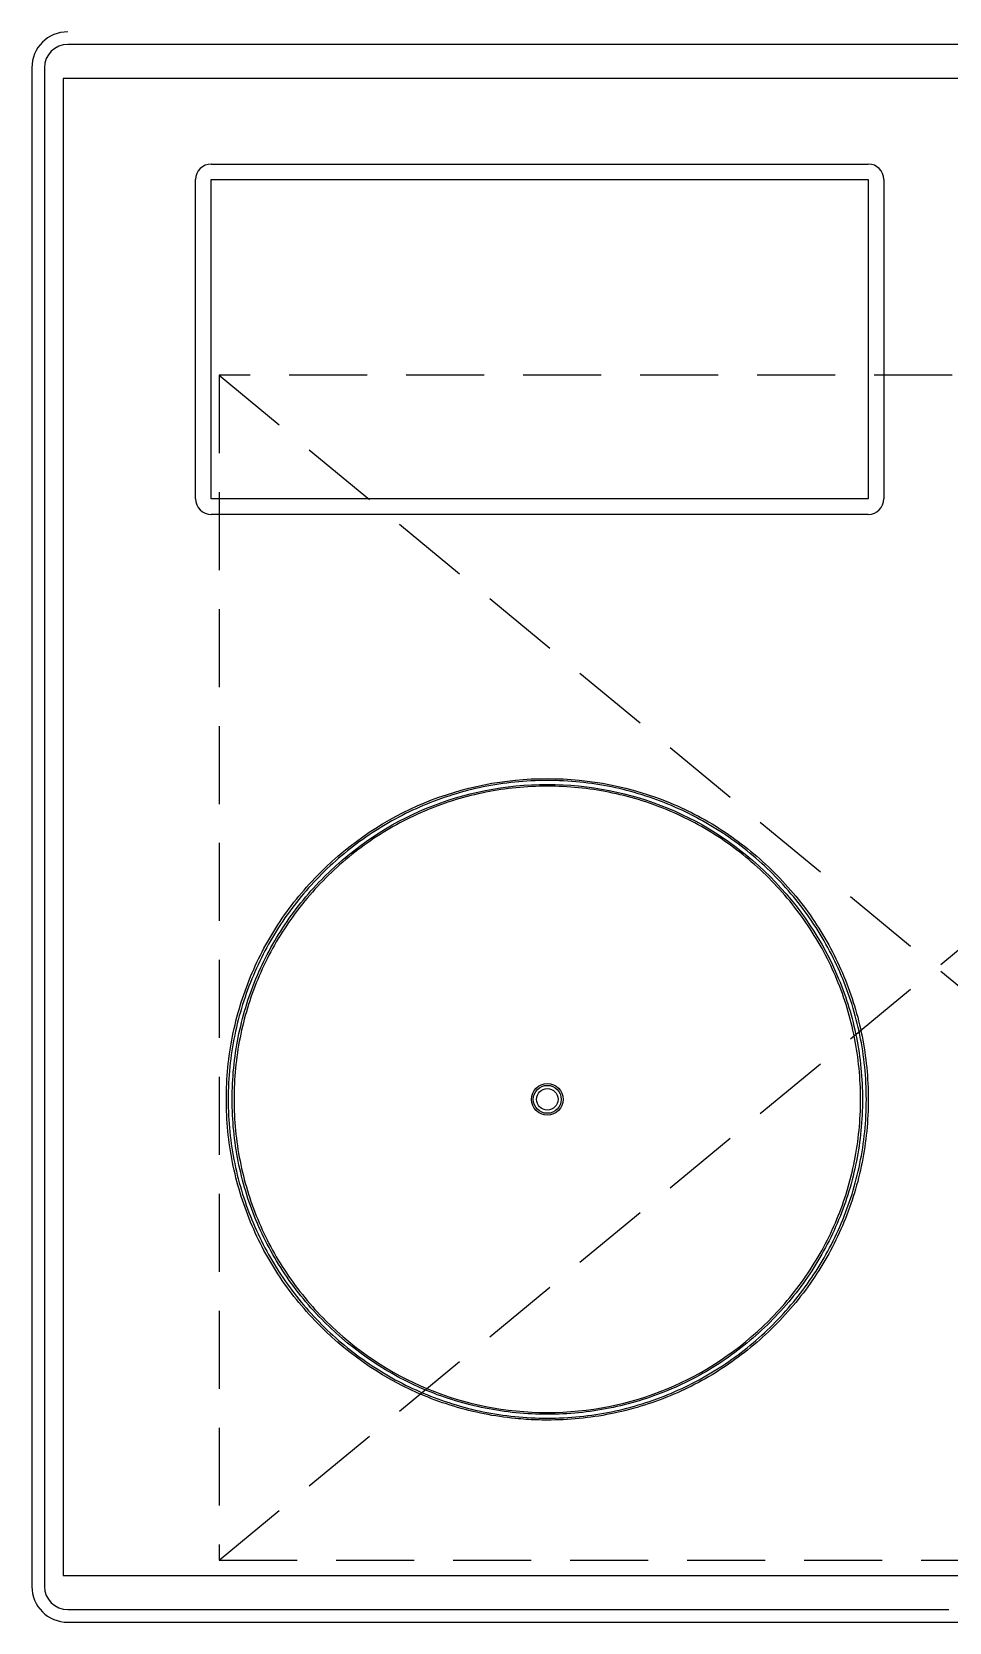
# Model space of a CAD drawing. Header units: millimetres. Extents: x -33000 to 294000, y 0 to 42408.
# Drawn here: x 50896 to 51190, y 12560 to 13070 of the extents above; entities that cross this region are included whole.
import ezdxf

# ---------------------------------------------------------------- set-up
doc = ezdxf.new("R2010")
doc.units = ezdxf.units.MM
doc.header["$LTSCALE"] = 50
doc.linetypes.add('( Hidden )', pattern=[0.375, 0.25, -0.125])
doc.layers.add('arch', color=8, linetype='Continuous')

msp = doc.modelspace()

# ---------------------------------------------------------------- linework, layer by layer
at = {"layer": 'arch'}
for p, q in [((51464.71, 13065.55), (50907.71, 13065.55)), ((50896.21, 13058.1), (50896.21, 12571.1)), ((50900.27, 13058.1), (50900.27, 12571.1)), ((50907.71, 12563.66), (51190.06, 12563.66)), ((50907.71, 12559.6), (51464.71, 12559.6))]:
    msp.add_line(p, q, dxfattribs=at)
at = {"layer": 'arch', "linetype": '( Hidden )', "ltscale": 50}
for p, q in [((51466.21, 13054.6), (50906.21, 13054.6)), ((50906.21, 13054.6), (50906.21, 12574.6)), ((50906.21, 12574.6), (51466.21, 12574.6))]:
    msp.add_line(p, q, dxfattribs=at)
at = {"layer": 'arch', "ltscale": 100}
for p, q in [((50953.71, 13027.2), (51164.28, 13027.2)), ((50948.71, 12919.84), (50948.71, 13022.2)), ((50953.71, 12919.84), (50953.71, 13022.2)), ((50953.71, 13022.2), (51164.28, 13022.2)), ((51164.28, 13022.2), (51164.28, 12919.84)), ((51169.28, 13022.2), (51169.28, 12919.84)), ((51164.28, 12919.84), (50953.71, 12919.84)), ((51164.28, 12914.84), (50953.71, 12914.84))]:
    msp.add_line(p, q, dxfattribs=at)
at = {"layer": 'arch', "linetype": '( Hidden )', "ltscale": 2}
for p, q in [((51416.21, 12959.48), (50956.21, 12959.48)), ((50956.21, 12959.48), (50956.21, 12579.48)), ((50956.21, 12579.48), (51416.21, 12959.48)), ((50956.21, 12959.48), (51416.21, 12579.48)), ((50956.21, 12579.48), (51416.21, 12579.48))]:
    msp.add_line(p, q, dxfattribs=at)
at = {"layer": 'arch'}
for radius in [5.05, 4.48, 3.46]:
    msp.add_circle((51061.41, 12727.27, 0), radius, dxfattribs=at)
for centre, radius, start, end in [((50907.71, 13058.1), 11.5, 90, 180), ((50907.71, 13058.1), 7.44, 90, 180), ((50907.71, 12571.1), 11.5, 180, 270), ((50907.71, 12571.1), 7.44, 180, 270)]:
    msp.add_arc(centre, radius, start, end, dxfattribs=at)
at = {"layer": 'arch', "ltscale": 100}
for centre, start, end in [((50953.71, 13022.2), 90, 180), ((51164.28, 13022.2), 0, 90), ((50953.71, 12919.84), 180, 270), ((51164.28, 12919.84), 270, 0)]:
    msp.add_arc(centre, 5, start, end, dxfattribs=at)
at = {"layer": 'arch'}
for points, knots in [([(51061.41, 12829.53, 0), (51057.91, 12829.53, 0), (51050.91, 12829.17, 0), (51037.39, 12827.09, 0), (51021.34, 12822.06, 0), (51003.9, 12812.55, 0), (50988.69, 12799.99, 0), (50976.13, 12784.78, 0), (50966.62, 12767.34, 0), (50961.59, 12751.29, 0), (50959.51, 12737.78, 0), (50958.97, 12727.27, 0), (50959.51, 12716.77, 0), (50961.59, 12703.26, 0), (50966.62, 12687.2, 0), (50976.13, 12669.77, 0), (50988.69, 12654.56, 0), (51003.9, 12641.99, 0), (51021.34, 12632.49, 0), (51037.39, 12627.46, 0), (51050.91, 12625.37, 0), (51057.91, 12625.02, 0), (51061.41, 12625.02, 0)], [0, 0, 0, 0, 0.03125, 0.0625, 0.125, 0.1875, 0.25, 0.3125, 0.375, 0.4375, 0.46875, 0.5, 0.53125, 0.5625, 0.625, 0.6875, 0.75, 0.8125, 0.875, 0.9375, 0.96875, 1, 1, 1, 1]), ([(51132.4, 12798.27, 0), (51127.66, 12803.01, 0), (51117.4, 12811.43, 0), (51100.1, 12820.68, 0), (51084.45, 12825.42, 0), (51071.42, 12827.35, 0), (51061.41, 12827.84, 0), (51051.39, 12827.35, 0), (51038.37, 12825.42, 0), (51022.72, 12820.68, 0), (51005.42, 12811.43, 0), (50995.15, 12803.01, 0), (50990.41, 12798.27, 0)], [0, 0, 0, 0, 0.124999, 0.249998, 0.374998, 0.437497, 0.499997, 0.562497, 0.624998, 0.749998, 0.874999, 1, 1, 1, 1]), ([(51061.41, 12830.13, 0), (51075.14, 12830.13, 0), (51095.13, 12826.12, 0), (51115.82, 12815.06, 0), (51126.65, 12807.02, 0), (51134.26, 12800.12, 0), (51141.16, 12792.52, 0), (51149.19, 12781.68, 0), (51157.1, 12766.91, 0), (51161.96, 12750.88, 0), (51163.93, 12737.53, 0), (51164.43, 12727.27, 0), (51163.93, 12717.02, 0), (51161.96, 12703.67, 0), (51157.1, 12687.64, 0), (51149.19, 12672.87, 0), (51141.16, 12662.03, 0), (51134.26, 12654.42, 0), (51126.65, 12647.53, 0), (51115.82, 12639.49, 0), (51101.04, 12631.59, 0), (51085.01, 12626.73, 0), (51071.67, 12624.75, 0), (51063.69, 12624.36, 0), (51059.13, 12624.44, 0), (51057.99, 12624.47, 0)], [0, 0, 0, 0, 0.123711, 0.185567, 0.216495, 0.247423, 0.27835, 0.309278, 0.371134, 0.43299, 0.463917, 0.494845, 0.525773, 0.556701, 0.618557, 0.680412, 0.71134, 0.742268, 0.773196, 0.804124, 0.865979, 0.927835, 0.958763, 0.989691, 1, 1, 1, 1]), ([(51061.41, 12625.02, 0), (51064.91, 12625.02, 0), (51071.91, 12625.37, 0), (51085.43, 12627.46, 0), (51101.48, 12632.49, 0), (51118.91, 12641.99, 0), (51134.12, 12654.56, 0), (51146.69, 12669.77, 0), (51156.2, 12687.2, 0), (51161.23, 12703.26, 0), (51163.31, 12716.77, 0), (51163.84, 12727.27, 0), (51163.31, 12737.78, 0), (51161.23, 12751.29, 0), (51156.2, 12767.34, 0), (51146.69, 12784.78, 0), (51134.12, 12799.99, 0), (51118.91, 12812.55, 0), (51101.48, 12822.06, 0), (51085.43, 12827.09, 0), (51071.91, 12829.17, 0), (51064.91, 12829.53, 0), (51061.41, 12829.53, 0)], [0, 0, 0, 0, 0.03125, 0.0625, 0.125, 0.1875, 0.25, 0.3125, 0.375, 0.4375, 0.46875, 0.5, 0.53125, 0.5625, 0.625, 0.6875, 0.75, 0.8125, 0.875, 0.9375, 0.96875, 1, 1, 1, 1]), ([(50988.68, 12654.54, 0), (50983.82, 12659.4, 0), (50975.2, 12669.91, 0), (50965.72, 12687.64, 0), (50960.86, 12703.67, 0), (50958.88, 12717.02, 0), (50958.38, 12727.27, 0), (50958.88, 12737.53, 0), (50960.86, 12750.88, 0), (50965.72, 12766.91, 0), (50975.2, 12784.63, 0), (50983.82, 12795.15, 0), (50988.68, 12800.01, 0)], [0, 0, 0, 0, 0.125, 0.25, 0.375, 0.4375, 0.5, 0.5625, 0.625, 0.75, 0.875, 1, 1, 1, 1]), ([(50989.99, 12655.86, 0), (50985.22, 12660.63, 0), (50976.75, 12670.95, 0), (50967.45, 12688.35, 0), (50962.68, 12704.1, 0), (50960.74, 12717.2, 0), (50960.24, 12727.27, 0), (50960.74, 12737.35, 0), (50962.68, 12750.45, 0), (50967.45, 12766.2, 0), (50976.75, 12783.6, 0), (50985.22, 12793.92, 0), (50989.99, 12798.69, 0)], [0, 0, 0, 0, 0.124998, 0.249995, 0.374993, 0.437492, 0.49999, 0.562492, 0.624993, 0.749995, 0.874998, 1, 1, 1, 1]), ([(50990.41, 12798.27, 0), (50985.67, 12793.53, 0), (50977.25, 12783.27, 0), (50968, 12765.96, 0), (50963.26, 12750.31, 0), (50961.33, 12737.29, 0), (50960.84, 12727.27, 0), (50961.33, 12717.26, 0), (50963.26, 12704.24, 0), (50968, 12688.58, 0), (50977.25, 12671.28, 0), (50985.67, 12661.02, 0), (50990.41, 12656.28, 0)], [0, 0, 0, 0, 0.125002, 0.250004, 0.375006, 0.437507, 0.500008, 0.562507, 0.625006, 0.750004, 0.875002, 1, 1, 1, 1]), ([(51132.83, 12798.69, 0), (51142.36, 12789.15, 0), (51153.46, 12772.49, 0), (51160.14, 12750.45, 0), (51162.08, 12737.35, 0), (51162.57, 12727.27, 0), (51162.08, 12717.2, 0), (51160.14, 12704.1, 0), (51155.37, 12688.36, 0), (51147.61, 12673.85, 0), (51139.72, 12663.21, 0), (51132.94, 12655.74, 0), (51125.47, 12648.97, 0), (51114.83, 12641.07, 0), (51100.33, 12633.32, 0), (51084.58, 12628.54, 0), (51071.48, 12626.6, 0), (51061.41, 12626.11, 0), (51051.33, 12626.6, 0), (51038.23, 12628.54, 0), (51016.19, 12635.23, 0), (50999.53, 12646.32, 0), (50989.99, 12655.86, 0)], [0, 0, 0, 0, 0.125004, 0.187506, 0.218758, 0.250009, 0.281259, 0.312508, 0.375008, 0.437508, 0.468758, 0.500008, 0.531257, 0.562506, 0.625005, 0.687504, 0.718753, 0.750002, 0.781252, 0.812502, 0.875001, 1, 1, 1, 1]), ([(51132.4, 12656.28, 0), (51137.14, 12661.02, 0), (51145.56, 12671.28, 0), (51154.81, 12688.58, 0), (51159.56, 12704.24, 0), (51161.48, 12717.26, 0), (51161.97, 12727.27, 0), (51161.48, 12737.29, 0), (51159.56, 12750.31, 0), (51154.81, 12765.96, 0), (51145.56, 12783.27, 0), (51137.14, 12793.53, 0), (51132.4, 12798.27, 0)], [0, 0, 0, 0, 0.124998, 0.249995, 0.374993, 0.437492, 0.49999, 0.562492, 0.624993, 0.749995, 0.874998, 1, 1, 1, 1]), ([(51057.99, 12624.47, 0), (51055.71, 12624.55, 0), (51050.04, 12624.92, 0), (51037.8, 12626.73, 0), (51015.36, 12633.53, 0), (50998.39, 12644.83, 0), (50988.68, 12654.54, 0)], [0, 0, 0, 0, 0.086957, 0.217391, 0.478261, 1, 1, 1, 1])]:
    msp.add_open_spline(points, degree=3, knots=knots, dxfattribs=at)
for points in [[(50988.68, 12800.01, 0), (51008.1, 12819.43, 0), (51033.93, 12830.13, 0), (51061.41, 12830.13, 0)], [(50989.99, 12798.69, 0), (51009.07, 12817.77, 0), (51034.43, 12828.27, 0), (51061.41, 12828.27, 0)], [(51061.41, 12828.27, 0), (51088.39, 12828.27, 0), (51113.75, 12817.77, 0), (51132.83, 12798.69, 0)], [(50990.41, 12656.28, 0), (51009.38, 12637.32, 0), (51034.59, 12626.87, 0), (51061.41, 12626.87, 0)], [(51061.41, 12626.87, 0), (51088.23, 12626.87, 0), (51113.44, 12637.32, 0), (51132.4, 12656.28, 0)]]:
    msp.add_open_spline(points, degree=3, dxfattribs=at)

doc.saveas('drawing.dxf')
